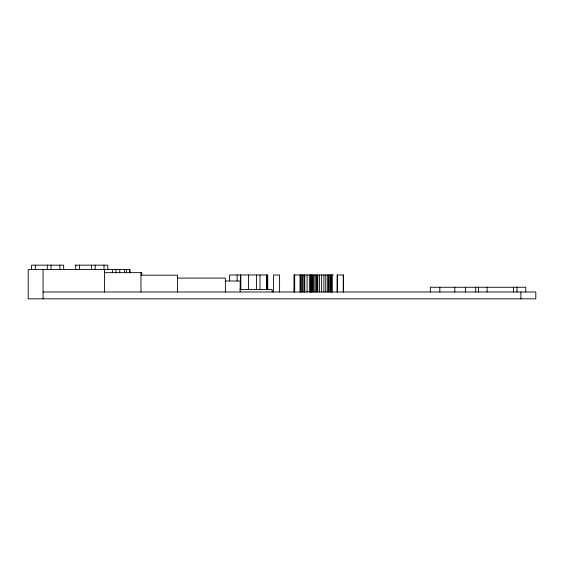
<?xml version="1.0" encoding="UTF-8"?>
<svg xmlns="http://www.w3.org/2000/svg" width="564" height="564" viewBox="0 0 564 564"><rect width="100%" height="100%" fill="white"/><g stroke="black" fill="none" stroke-linecap="round" stroke-linejoin="round"><path stroke-width="0.85" d="M75.047 265.165L107.823 265.165L107.823 269.578M104.488 272.666L141.747 272.666L141.747 275.176M333.359 274.992L293.964 274.992L293.964 291.983M140.979 275.176L177.463 275.176L177.463 291.983M177.406 278.087L225.381 278.087L225.381 291.983M225.283 281.013L240.193 281.013L240.193 291.983M239.785 289.515L272.144 289.515L272.144 291.983M43.068 291.983L535.8 291.983L535.8 298.835L28.2 298.835L28.2 269.578L130.051 269.578L130.051 272.666M525.733 291.983L525.733 287.252L430.311 287.252L430.311 291.983M520.932 291.983L520.932 298.835M516.991 287.252L516.991 291.983M513.55 287.252L513.55 291.983M487.07 287.252L487.07 291.983M478.483 287.252L478.483 291.983M475.72 287.252L475.72 291.983M465.589 287.252L465.589 291.983M454.817 287.252L454.817 291.983M439.821 287.252L439.821 291.983M343.462 291.983L343.497 274.992L337.138 274.992L337.138 291.983M343.236 274.992L343.236 291.983M337.392 274.992L337.357 291.983M332.14 274.992L332.14 291.983M331.731 274.992L331.731 291.983M331.421 274.992L331.421 291.983M330.976 274.992L330.976 291.983M330.3 274.992L330.3 291.983M329.2 274.992L329.2 291.983M328.452 274.992L328.452 291.983M327.346 274.992L327.346 291.983M325.745 274.992L325.745 291.983M323.891 274.992L323.891 291.983M321.642 274.992L321.642 291.983M319.548 274.992L319.548 291.983M317.765 274.992L317.765 291.983M316.989 274.992L316.989 291.983M316.08 274.992L316.08 291.983M314.909 274.992L314.909 291.983M313.619 274.992L313.619 291.983M312.646 274.992L312.646 291.983M311.857 274.992L311.857 291.983M311.229 274.992L311.229 291.983M310.679 274.992L310.679 291.983M310.567 274.992L310.567 291.983M309.347 274.992L309.347 291.983M307.07 274.992L307.07 291.983M304.772 274.992L304.772 291.983M303.975 274.992L303.975 291.983M302.72 274.992L302.72 291.983M301.754 274.992L301.754 291.983M300.711 274.992L300.711 291.983M300.584 274.992L300.584 291.983M300.02 274.992L300.02 291.983M294.69 274.992L294.69 291.983M294.542 274.992L294.542 291.983M279.589 291.983L279.589 274.992L273.484 274.992L273.484 291.983M267.738 289.431L267.681 274.992L229.583 274.992L229.583 280.801M267.209 274.992L267.209 289.431M266.624 274.992L266.624 289.431M259.997 274.992L259.997 289.515M256.486 274.992L256.486 289.515M248.569 274.992L248.569 289.515M240.807 274.992L240.807 289.515M240.574 274.992L240.574 289.515M237.148 274.992L237.148 280.801M140.979 272.666L140.979 291.983M129.501 269.578L129.501 272.666M126.583 269.578L126.583 272.666M124.531 269.578L124.531 272.666M119.73 269.578L119.73 272.666M115.895 269.578L115.895 272.666M112.391 269.578L112.391 272.666M104.488 269.578L104.488 291.983M104.03 265.165L104.03 269.578M95.231 265.165L95.231 269.578M91.438 265.165L91.438 269.578M79.51 265.165L79.51 269.578M75.717 265.165L75.717 269.578M63.661 269.578L63.661 265.165L31.556 265.165L31.556 269.578M59.869 265.165L59.869 269.578M51.07 265.165L51.07 269.578M47.277 265.165L47.277 269.578M43.068 269.578L43.068 298.835M35.349 265.165L35.349 269.578"/></g></svg>
